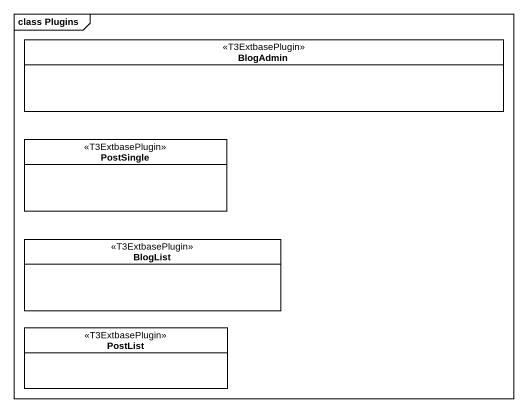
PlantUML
@startuml
mainframe class Plugins
hide circle
hide empty members
interface BlogAdmin <<T3ExtbasePlugin>>
interface PostSingle <<T3ExtbasePlugin>>
interface BlogList <<T3ExtbasePlugin>>
interface PostList <<T3ExtbasePlugin>>
@enduml
